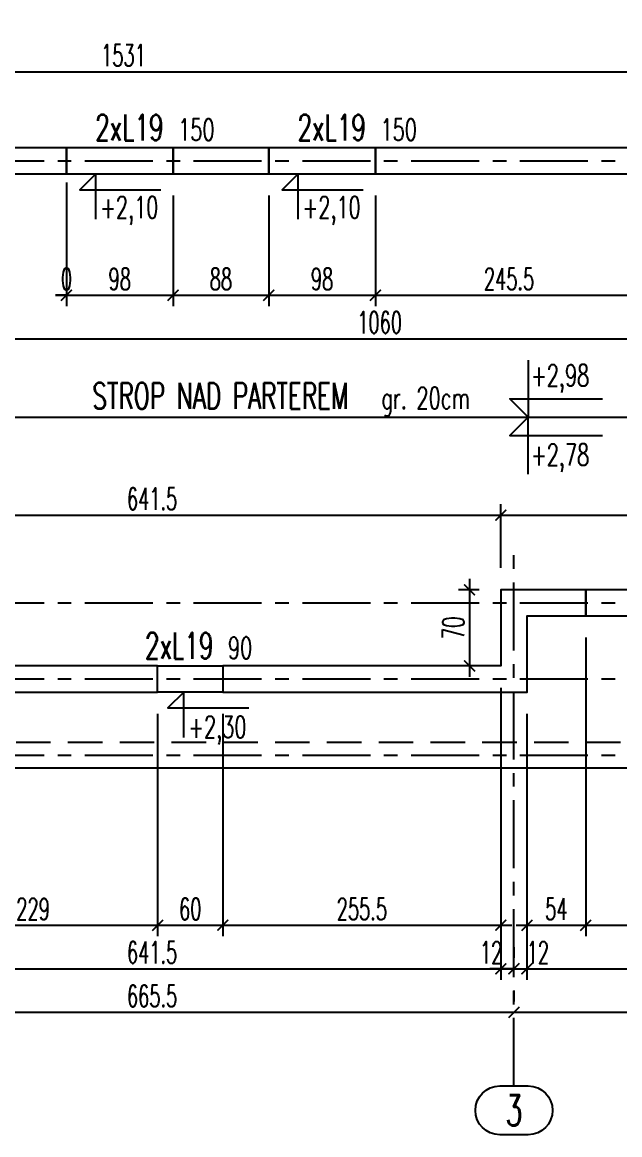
# Model space of a CAD drawing. Header units: millimetres. Extents: x -24587 to 37983, y -70862 to 338.
# Drawn here: x 26481 to 27030, y -56898 to -55876 of the extents above; entities that cross this region are included whole.
import ezdxf
from ezdxf.enums import TextEntityAlignment as Align

# ---------------------------------------------------------------- set-up
doc = ezdxf.new("R2010")
doc.units = ezdxf.units.MM
doc.header["$LTSCALE"] = 50
doc.linetypes.add('CENTER', pattern=[2, 1.25, -0.25, 0.25, -0.25])
doc.linetypes.add('DASHED2', pattern=[9.525, 6.35, -3.175])
doc.layers.get('Defpoints').update_dxf_attribs({"color": 251})
for name, color, linetype in [('K-NADPROŻA', 61, 'Continuous'), ('K-OSIE', 9, 'CENTER'), ('K-POMOCNICZE', 9, 'DASHED2'), ('K-SCIANY', 2, 'Continuous'), ('K-STROPY', 161, 'Continuous'), ('K-TEXT 2.4mm', 71, 'Continuous'), ('K-TEXT 2.8mm', 101, 'Continuous'), ('K-TEXT 2mm', 254, 'Continuous'), ('K-WYMIARY', 1, 'Continuous')]:
    doc.layers.add(name, color=color, linetype=linetype)
doc.styles.add('text 2.4mm', font='romans.shx', dxfattribs={"width": 0.65})
doc.styles.add('text 2.8mm', font='romans.shx', dxfattribs={"width": 0.65})
doc.styles.add('text 2mm', font='romans.shx', dxfattribs={"width": 0.65})
doc.styles.add('WYM1', font='romanszb.shx', dxfattribs={"width": 0.6})
doc.dimstyles.new('CM100', dxfattribs={"dimscale": 5, "dimtxt": 2, "dimasz": 1, "dimexe": 1, "dimexo": 2, "dimgap": 0.5, "dimtad": 1, "dimrnd": 0.5, "dimdsep": 46, "dimtxsty": 'WYM1', "dimblk": 'OBLIQUE', "dimcen": 0, "dimdle": 1, "dimclrd": 253, "dimclre": 251, "dimclrt": 30, "dimadec": 0, "dimazin": 0, "dimtfac": 1, "dimtix": 1, "dimtmove": 0, "dimatfit": 0, "dimfxl": 1, "dimtfillclr": 256, "dimtolj": 1, "dimarcsym": 0})

# ---------------------------------------------------------------- blocks, each defined once
blk = doc.blocks.new('A$C5f19c05e')
for points in [[(-358, -400), (2628.1, -400)], [(1136.5, -1249.9), (1136.5, -753.6)], [(-358, -806), (2628.1, -806)], [(-358, -876), (2628.1, -876)], [(-358, -946), (2628.1, -946)]]:
    blk.add_lwpolyline(points)
at = {"layer": 'K-TEXT 2.4mm'}
blk.add_lwpolyline([(1123.4, -1294.7, -1), (1123.4, -1249.9), (1149.6, -1249.9, -1), (1149.6, -1294.7)], format="xyb", close=True, dxfattribs=at)
at = {"layer": 'K-TEXT 2.8mm', "style": 'text 2.8mm', "width": 0.65}
blk.add_text('3', height=28, dxfattribs=at).set_placement((1136.5, -1272.3), align=Align.MIDDLE_CENTER)
blk = doc.blocks.new('_ArchTick')
at = {"color": 0, "linetype": 'ByBlock', "const_width": 0.15}
blk.add_lwpolyline([(-0.5, -0.5), (0.5, 0.5)], dxfattribs=at)
blk = doc.blocks.new('*D455')
at = {"layer": 'Defpoints', "color": 0, "transparency": 16777216}
for p in [(26267.6, -56785.7), (26933.1, -56785.7), (26933.1, -56785.7)]:
    blk.add_point(p, dxfattribs=at)
at = {"layer": 'K-WYMIARY', "color": 251, "lineweight": -2, "transparency": 16777216}
for p, q in [((26267.6, -56765.7), (26267.6, -56775.7)), ((26933.1, -56765.7), (26933.1, -56775.7))]:
    blk.add_line(p, q, dxfattribs=at)
at = {"layer": 'K-WYMIARY', "color": 253, "lineweight": -2, "transparency": 16777216}
blk.add_line((26257.6, -56785.7), (26943.1, -56785.7), dxfattribs=at)
at = {"layer": 'K-WYMIARY', "color": 253, "lineweight": -2, "transparency": 16777216, "xscale": 10, "yscale": 10, "zscale": 10, "rotation": 180}
blk.add_blockref('_ArchTick', (26267.6, -56785.7), dxfattribs=at)
at = {"layer": 'K-WYMIARY', "color": 253, "lineweight": -2, "transparency": 16777216, "xscale": 10, "yscale": 10, "zscale": 10}
blk.add_blockref('_ArchTick', (26933.1, -56785.7), dxfattribs=at)
at = {"layer": 'K-WYMIARY', "color": 30, "transparency": 16777216, "insert": (26600.4, -56770.7), "char_height": 20, "attachment_point": 5, "style": 'WYM1'}
blk.add_mtext('\\A1;665.5', dxfattribs=at)
blk = doc.blocks.new('*D456')
at = {"layer": 'Defpoints', "color": 0, "transparency": 16777216}
for p in [(26933.1, -56785.7), (27351.6, -56785.7), (27351.6, -56785.7)]:
    blk.add_point(p, dxfattribs=at)
at = {"layer": 'K-WYMIARY', "color": 251, "lineweight": -2, "transparency": 16777216}
for p, q in [((26933.1, -56765.7), (26933.1, -56775.7)), ((27351.6, -56765.7), (27351.6, -56775.7))]:
    blk.add_line(p, q, dxfattribs=at)
at = {"layer": 'K-WYMIARY', "color": 253, "lineweight": -2, "transparency": 16777216}
blk.add_line((26923.1, -56785.7), (27361.6, -56785.7), dxfattribs=at)
at = {"layer": 'K-WYMIARY', "color": 253, "lineweight": -2, "transparency": 16777216, "xscale": 10, "yscale": 10, "zscale": 10, "rotation": 180}
blk.add_blockref('_ArchTick', (26933.1, -56785.7), dxfattribs=at)
at = {"layer": 'K-WYMIARY', "color": 253, "lineweight": -2, "transparency": 16777216, "xscale": 10, "yscale": 10, "zscale": 10}
blk.add_blockref('_ArchTick', (27351.6, -56785.7), dxfattribs=at)
at = {"layer": 'K-WYMIARY', "color": 30, "transparency": 16777216, "insert": (27142.4, -56770.7), "char_height": 20, "attachment_point": 5, "style": 'WYM1'}
blk.add_mtext('\\A1;418.5', dxfattribs=at)
blk = doc.blocks.new('*D460')
at = {"layer": 'Defpoints', "color": 0, "transparency": 16777216}
for p in [(26279.6, -56467.5), (26921.1, -56467.5), (26921.1, -56745.7)]:
    blk.add_point(p, dxfattribs=at)
at = {"layer": 'K-WYMIARY', "color": 251, "lineweight": -2, "transparency": 16777216}
for p, q in [((26279.6, -56487.5), (26279.6, -56755.7)), ((26921.1, -56487.5), (26921.1, -56755.7))]:
    blk.add_line(p, q, dxfattribs=at)
at = {"layer": 'K-WYMIARY', "color": 253, "lineweight": -2, "transparency": 16777216}
blk.add_line((26269.6, -56745.7), (26931.1, -56745.7), dxfattribs=at)
at = {"layer": 'K-WYMIARY', "color": 253, "lineweight": -2, "transparency": 16777216, "xscale": 10, "yscale": 10, "zscale": 10, "rotation": 180}
blk.add_blockref('_ArchTick', (26279.6, -56745.7), dxfattribs=at)
at = {"layer": 'K-WYMIARY', "color": 253, "lineweight": -2, "transparency": 16777216, "xscale": 10, "yscale": 10, "zscale": 10}
blk.add_blockref('_ArchTick', (26921.1, -56745.7), dxfattribs=at)
at = {"layer": 'K-WYMIARY', "color": 30, "transparency": 16777216, "insert": (26600.4, -56730.7), "char_height": 20, "attachment_point": 5, "style": 'WYM1'}
blk.add_mtext('\\A1;641.5', dxfattribs=at)
blk = doc.blocks.new('*D461')
at = {"layer": 'Defpoints', "color": 0, "transparency": 16777216}
for p in [(26921.1, -56467.5), (26933.1, -56745.7), (26933.1, -56745.7)]:
    blk.add_point(p, dxfattribs=at)
at = {"layer": 'K-WYMIARY', "color": 251, "lineweight": -2, "transparency": 16777216}
for p, q in [((26921.1, -56487.5), (26921.1, -56755.7)), ((26933.1, -56725.7), (26933.1, -56735.7))]:
    blk.add_line(p, q, dxfattribs=at)
at = {"layer": 'K-WYMIARY', "color": 253, "lineweight": -2, "transparency": 16777216}
for p, q in [((26921.1, -56745.7), (26911.1, -56745.7)), ((26921.1, -56745.7), (26933.1, -56745.7)), ((26933.1, -56745.7), (26943.1, -56745.7))]:
    blk.add_line(p, q, dxfattribs=at)
at = {"layer": 'K-WYMIARY', "color": 253, "lineweight": -2, "transparency": 16777216, "xscale": 10, "yscale": 10, "zscale": 10}
blk.add_blockref('_ArchTick', (26921.1, -56745.7), dxfattribs=at)
at = {"layer": 'K-WYMIARY', "color": 253, "lineweight": -2, "transparency": 16777216, "xscale": 10, "yscale": 10, "zscale": 10, "rotation": 180}
blk.add_blockref('_ArchTick', (26933.1, -56745.7), dxfattribs=at)
at = {"layer": 'K-WYMIARY', "color": 30, "transparency": 16777216, "insert": (26912.1, -56730.7), "char_height": 20, "attachment_point": 5, "style": 'WYM1'}
blk.add_mtext('\\A1;12', dxfattribs=at)
blk = doc.blocks.new('*D462')
at = {"layer": 'Defpoints', "color": 0, "transparency": 16777216}
for p in [(26945.1, -56491.5), (26933.1, -56745.7), (26945.1, -56745.7)]:
    blk.add_point(p, dxfattribs=at)
at = {"layer": 'K-WYMIARY', "color": 251, "lineweight": -2, "transparency": 16777216}
for p, q in [((26945.1, -56511.5), (26945.1, -56755.7)), ((26933.1, -56725.7), (26933.1, -56735.7))]:
    blk.add_line(p, q, dxfattribs=at)
at = {"layer": 'K-WYMIARY', "color": 253, "lineweight": -2, "transparency": 16777216}
for p, q in [((26933.1, -56745.7), (26923.1, -56745.7)), ((26933.1, -56745.7), (26945.1, -56745.7)), ((26945.1, -56745.7), (26955.1, -56745.7))]:
    blk.add_line(p, q, dxfattribs=at)
at = {"layer": 'K-WYMIARY', "color": 253, "lineweight": -2, "transparency": 16777216, "xscale": 10, "yscale": 10, "zscale": 10}
blk.add_blockref('_ArchTick', (26933.1, -56745.7), dxfattribs=at)
at = {"layer": 'K-WYMIARY', "color": 253, "lineweight": -2, "transparency": 16777216, "xscale": 10, "yscale": 10, "zscale": 10, "rotation": 180}
blk.add_blockref('_ArchTick', (26945.1, -56745.7), dxfattribs=at)
at = {"layer": 'K-WYMIARY', "color": 30, "transparency": 16777216, "insert": (26955.1, -56730.7), "char_height": 20, "attachment_point": 5, "style": 'WYM1'}
blk.add_mtext('\\A1;12', dxfattribs=at)
blk = doc.blocks.new('*D463')
at = {"layer": 'Defpoints', "color": 0, "transparency": 16777216}
for p in [(26945.1, -56491.5), (27339.6, -56561.5), (27339.6, -56745.7)]:
    blk.add_point(p, dxfattribs=at)
at = {"layer": 'K-WYMIARY', "color": 251, "lineweight": -2, "transparency": 16777216}
for p, q in [((26945.1, -56511.5), (26945.1, -56755.7)), ((27339.6, -56581.5), (27339.6, -56755.7))]:
    blk.add_line(p, q, dxfattribs=at)
at = {"layer": 'K-WYMIARY', "color": 253, "lineweight": -2, "transparency": 16777216}
blk.add_line((26935.1, -56745.7), (27349.6, -56745.7), dxfattribs=at)
at = {"layer": 'K-WYMIARY', "color": 253, "lineweight": -2, "transparency": 16777216, "xscale": 10, "yscale": 10, "zscale": 10, "rotation": 180}
blk.add_blockref('_ArchTick', (26945.1, -56745.7), dxfattribs=at)
at = {"layer": 'K-WYMIARY', "color": 253, "lineweight": -2, "transparency": 16777216, "xscale": 10, "yscale": 10, "zscale": 10}
blk.add_blockref('_ArchTick', (27339.6, -56745.7), dxfattribs=at)
at = {"layer": 'K-WYMIARY', "color": 30, "transparency": 16777216, "insert": (27142.4, -56730.7), "char_height": 20, "attachment_point": 5, "style": 'WYM1'}
blk.add_mtext('\\A1;394.5', dxfattribs=at)
blk = doc.blocks.new('*D498')
at = {"layer": 'Defpoints', "color": 0, "transparency": 16777216}
for p in [(26376.6, -56491.5), (26605.5, -56491.5), (26605.5, -56705.7)]:
    blk.add_point(p, dxfattribs=at)
at = {"layer": 'K-WYMIARY', "color": 251, "lineweight": -2, "transparency": 16777216}
for p, q in [((26376.6, -56511.5), (26376.6, -56715.7)), ((26605.5, -56511.5), (26605.5, -56715.7))]:
    blk.add_line(p, q, dxfattribs=at)
at = {"layer": 'K-WYMIARY', "color": 253, "lineweight": -2, "transparency": 16777216}
blk.add_line((26366.6, -56705.7), (26615.5, -56705.7), dxfattribs=at)
at = {"layer": 'K-WYMIARY', "color": 253, "lineweight": -2, "transparency": 16777216, "xscale": 10, "yscale": 10, "zscale": 10, "rotation": 180}
blk.add_blockref('_ArchTick', (26376.6, -56705.7), dxfattribs=at)
at = {"layer": 'K-WYMIARY', "color": 253, "lineweight": -2, "transparency": 16777216, "xscale": 10, "yscale": 10, "zscale": 10}
blk.add_blockref('_ArchTick', (26605.5, -56705.7), dxfattribs=at)
at = {"layer": 'K-WYMIARY', "color": 30, "transparency": 16777216, "insert": (26491, -56690.7), "char_height": 20, "attachment_point": 5, "style": 'WYM1'}
blk.add_mtext('\\A1;229', dxfattribs=at)
blk = doc.blocks.new('*D485')
at = {"layer": 'Defpoints', "color": 0, "transparency": 16777216}
for p in [(26605.5, -56491.5), (26665.5, -56491.5), (26665.5, -56705.7)]:
    blk.add_point(p, dxfattribs=at)
at = {"layer": 'K-WYMIARY', "color": 251, "lineweight": -2, "transparency": 16777216}
for p, q in [((26605.5, -56511.5), (26605.5, -56715.7)), ((26665.5, -56511.5), (26665.5, -56715.7))]:
    blk.add_line(p, q, dxfattribs=at)
at = {"layer": 'K-WYMIARY', "color": 253, "lineweight": -2, "transparency": 16777216}
blk.add_line((26595.5, -56705.7), (26675.5, -56705.7), dxfattribs=at)
at = {"layer": 'K-WYMIARY', "color": 253, "lineweight": -2, "transparency": 16777216, "xscale": 10, "yscale": 10, "zscale": 10, "rotation": 180}
blk.add_blockref('_ArchTick', (26605.5, -56705.7), dxfattribs=at)
at = {"layer": 'K-WYMIARY', "color": 253, "lineweight": -2, "transparency": 16777216, "xscale": 10, "yscale": 10, "zscale": 10}
blk.add_blockref('_ArchTick', (26665.5, -56705.7), dxfattribs=at)
at = {"layer": 'K-WYMIARY', "color": 30, "transparency": 16777216, "insert": (26635.5, -56690.7), "char_height": 20, "attachment_point": 5, "style": 'WYM1'}
blk.add_mtext('\\A1;60', dxfattribs=at)
blk = doc.blocks.new('*D486')
at = {"layer": 'Defpoints', "color": 0, "transparency": 16777216}
for p in [(26921.1, -56467.5), (26665.5, -56491.5), (26921.1, -56705.7)]:
    blk.add_point(p, dxfattribs=at)
at = {"layer": 'K-WYMIARY', "color": 251, "lineweight": -2, "transparency": 16777216}
for p, q in [((26921.1, -56487.5), (26921.1, -56715.7)), ((26665.5, -56511.5), (26665.5, -56715.7))]:
    blk.add_line(p, q, dxfattribs=at)
at = {"layer": 'K-WYMIARY', "color": 253, "lineweight": -2, "transparency": 16777216}
blk.add_line((26655.5, -56705.7), (26931.1, -56705.7), dxfattribs=at)
at = {"layer": 'K-WYMIARY', "color": 253, "lineweight": -2, "transparency": 16777216, "xscale": 10, "yscale": 10, "zscale": 10, "rotation": 180}
blk.add_blockref('_ArchTick', (26665.5, -56705.7), dxfattribs=at)
at = {"layer": 'K-WYMIARY', "color": 253, "lineweight": -2, "transparency": 16777216, "xscale": 10, "yscale": 10, "zscale": 10}
blk.add_blockref('_ArchTick', (26921.1, -56705.7), dxfattribs=at)
at = {"layer": 'K-WYMIARY', "color": 30, "transparency": 16777216, "insert": (26793.3, -56690.7), "char_height": 20, "attachment_point": 5, "style": 'WYM1'}
blk.add_mtext('\\A1;255.5', dxfattribs=at)
blk = doc.blocks.new('*D487')
at = {"layer": 'Defpoints', "color": 0, "transparency": 16777216}
for p in [(26999.1, -56421.5), (26945.1, -56491.5), (26999.1, -56705.7)]:
    blk.add_point(p, dxfattribs=at)
at = {"layer": 'K-WYMIARY', "color": 251, "lineweight": -2, "transparency": 16777216}
for p, q in [((26999.1, -56441.5), (26999.1, -56715.7)), ((26945.1, -56511.5), (26945.1, -56715.7))]:
    blk.add_line(p, q, dxfattribs=at)
at = {"layer": 'K-WYMIARY', "color": 253, "lineweight": -2, "transparency": 16777216}
blk.add_line((26935.1, -56705.7), (27009.1, -56705.7), dxfattribs=at)
at = {"layer": 'K-WYMIARY', "color": 253, "lineweight": -2, "transparency": 16777216, "xscale": 10, "yscale": 10, "zscale": 10, "rotation": 180}
blk.add_blockref('_ArchTick', (26945.1, -56705.7), dxfattribs=at)
at = {"layer": 'K-WYMIARY', "color": 253, "lineweight": -2, "transparency": 16777216, "xscale": 10, "yscale": 10, "zscale": 10}
blk.add_blockref('_ArchTick', (26999.1, -56705.7), dxfattribs=at)
at = {"layer": 'K-WYMIARY', "color": 30, "transparency": 16777216, "insert": (26972.1, -56690.7), "char_height": 20, "attachment_point": 5, "style": 'WYM1'}
blk.add_mtext('\\A1;54', dxfattribs=at)
blk = doc.blocks.new('*D488')
at = {"layer": 'Defpoints', "color": 0, "transparency": 16777216}
for p in [(26999.1, -56421.5), (27159.1, -56421.5), (27159.1, -56705.7)]:
    blk.add_point(p, dxfattribs=at)
at = {"layer": 'K-WYMIARY', "color": 251, "lineweight": -2, "transparency": 16777216}
for p, q in [((26999.1, -56441.5), (26999.1, -56715.7)), ((27159.1, -56441.5), (27159.1, -56715.7))]:
    blk.add_line(p, q, dxfattribs=at)
at = {"layer": 'K-WYMIARY', "color": 253, "lineweight": -2, "transparency": 16777216}
blk.add_line((26989.1, -56705.7), (27169.1, -56705.7), dxfattribs=at)
at = {"layer": 'K-WYMIARY', "color": 253, "lineweight": -2, "transparency": 16777216, "xscale": 10, "yscale": 10, "zscale": 10, "rotation": 180}
blk.add_blockref('_ArchTick', (26999.1, -56705.7), dxfattribs=at)
at = {"layer": 'K-WYMIARY', "color": 253, "lineweight": -2, "transparency": 16777216, "xscale": 10, "yscale": 10, "zscale": 10}
blk.add_blockref('_ArchTick', (27159.1, -56705.7), dxfattribs=at)
at = {"layer": 'K-WYMIARY', "color": 30, "transparency": 16777216, "insert": (27079.1, -56690.7), "char_height": 20, "attachment_point": 5, "style": 'WYM1'}
blk.add_mtext('\\A1;160', dxfattribs=at)
blk = doc.blocks.new('*D443')
at = {"layer": 'Defpoints', "color": 0, "transparency": 16777216}
for p in [(27339.6, -55921.6), (25808.6, -55991.5), (27339.6, -55991.5)]:
    blk.add_point(p, dxfattribs=at)
at = {"layer": 'K-WYMIARY', "color": 251, "lineweight": -2, "transparency": 16777216}
for p, q in [((25808.6, -55971.5), (25808.6, -55911.6)), ((27339.6, -55971.5), (27339.6, -55911.6))]:
    blk.add_line(p, q, dxfattribs=at)
at = {"layer": 'K-WYMIARY', "color": 253, "lineweight": -2, "transparency": 16777216}
blk.add_line((25798.6, -55921.6), (27349.6, -55921.6), dxfattribs=at)
at = {"layer": 'K-WYMIARY', "color": 253, "lineweight": -2, "transparency": 16777216, "xscale": 10, "yscale": 10, "zscale": 10, "rotation": 180}
blk.add_blockref('_ArchTick', (25808.6, -55921.6), dxfattribs=at)
at = {"layer": 'K-WYMIARY', "color": 253, "lineweight": -2, "transparency": 16777216, "xscale": 10, "yscale": 10, "zscale": 10}
blk.add_blockref('_ArchTick', (27339.6, -55921.6), dxfattribs=at)
at = {"layer": 'K-WYMIARY', "color": 30, "transparency": 16777216, "insert": (26574.1, -55906.6), "char_height": 20, "attachment_point": 5, "style": 'WYM1'}
blk.add_mtext('\\A1;1531', dxfattribs=at)
blk = doc.blocks.new('*D433')
at = {"layer": 'Defpoints', "color": 0, "transparency": 16777216}
for p in [(26921.1, -56329), (26921.1, -56397.5), (26279.6, -56434)]:
    blk.add_point(p, dxfattribs=at)
at = {"layer": 'K-WYMIARY', "color": 251, "lineweight": -2, "transparency": 16777216}
for p, q in [((26279.6, -56414), (26279.6, -56319)), ((26921.1, -56377.5), (26921.1, -56319))]:
    blk.add_line(p, q, dxfattribs=at)
at = {"layer": 'K-WYMIARY', "color": 253, "lineweight": -2, "transparency": 16777216}
blk.add_line((26269.6, -56329), (26931.1, -56329), dxfattribs=at)
at = {"layer": 'K-WYMIARY', "color": 253, "lineweight": -2, "transparency": 16777216, "xscale": 10, "yscale": 10, "zscale": 10, "rotation": 180}
blk.add_blockref('_ArchTick', (26279.6, -56329), dxfattribs=at)
at = {"layer": 'K-WYMIARY', "color": 253, "lineweight": -2, "transparency": 16777216, "xscale": 10, "yscale": 10, "zscale": 10}
blk.add_blockref('_ArchTick', (26921.1, -56329), dxfattribs=at)
at = {"layer": 'K-WYMIARY', "color": 30, "transparency": 16777216, "insert": (26600.4, -56314), "char_height": 20, "attachment_point": 5, "style": 'WYM1'}
blk.add_mtext('\\A1;641.5', dxfattribs=at)
blk = doc.blocks.new('*D471')
at = {"layer": 'Defpoints', "color": 0, "transparency": 16777216}
for p in [(26921.1, -56397.5), (26892.3, -56467.5), (26921.1, -56467.5)]:
    blk.add_point(p, dxfattribs=at)
at = {"layer": 'K-WYMIARY', "color": 253, "lineweight": -2, "transparency": 16777216}
blk.add_line((26892.3, -56387.5), (26892.3, -56477.5), dxfattribs=at)
at = {"layer": 'K-WYMIARY', "color": 251, "lineweight": -2, "transparency": 16777216}
for p, q in [((26901.1, -56397.5), (26882.3, -56397.5)), ((26901.1, -56467.5), (26882.3, -56467.5))]:
    blk.add_line(p, q, dxfattribs=at)
at = {"layer": 'K-WYMIARY', "color": 253, "lineweight": -2, "transparency": 16777216, "xscale": 10, "yscale": 10, "zscale": 10}
for p, rotation in [((26892.3, -56397.5), 90), ((26892.3, -56467.5), 270)]:
    blk.add_blockref('_ArchTick', p, dxfattribs=dict(at, rotation=rotation))
at = {"layer": 'K-WYMIARY', "color": 30, "transparency": 16777216, "insert": (26877.3, -56432.5), "char_height": 20, "attachment_point": 5, "rotation": 90, "style": 'WYM1'}
blk.add_mtext('\\A1;70', dxfattribs=at)
blk = doc.blocks.new('*D434')
at = {"layer": 'Defpoints', "color": 0, "transparency": 16777216}
for p in [(27339.6, -56329), (27339.6, -56329), (26921.1, -56397.5)]:
    blk.add_point(p, dxfattribs=at)
at = {"layer": 'K-WYMIARY', "color": 251, "lineweight": -2, "transparency": 16777216}
for p, q in [((27339.6, -56309), (27339.6, -56319)), ((26921.1, -56377.5), (26921.1, -56319))]:
    blk.add_line(p, q, dxfattribs=at)
at = {"layer": 'K-WYMIARY', "color": 253, "lineweight": -2, "transparency": 16777216}
blk.add_line((26911.1, -56329), (27349.6, -56329), dxfattribs=at)
at = {"layer": 'K-WYMIARY', "color": 253, "lineweight": -2, "transparency": 16777216, "xscale": 10, "yscale": 10, "zscale": 10, "rotation": 180}
blk.add_blockref('_ArchTick', (26921.1, -56329), dxfattribs=at)
at = {"layer": 'K-WYMIARY', "color": 253, "lineweight": -2, "transparency": 16777216, "xscale": 10, "yscale": 10, "zscale": 10}
blk.add_blockref('_ArchTick', (27339.6, -56329), dxfattribs=at)
at = {"layer": 'K-WYMIARY', "color": 30, "transparency": 16777216, "insert": (27130.4, -56314), "char_height": 20, "attachment_point": 5, "style": 'WYM1'}
blk.add_mtext('\\A1;418.5', dxfattribs=at)
blk = doc.blocks.new('*D469')
at = {"layer": 'Defpoints', "color": 0, "transparency": 16777216}
for p in [(26521.7, -56003.5), (26521.7, -56015.5), (26521.7, -56127)]:
    blk.add_point(p, dxfattribs=at)
at = {"layer": 'K-WYMIARY', "color": 251, "lineweight": -2, "transparency": 16777216}
for p in [(26521.7, -56023.5), (26521.7, -56035.5)]:
    blk.add_line(p, (26521.7, -56137), dxfattribs=at)
at = {"layer": 'K-WYMIARY', "color": 253, "lineweight": -2, "transparency": 16777216}
for q in [(26511.7, -56127), (26531.7, -56127)]:
    blk.add_line((26521.7, -56127), q, dxfattribs=at)
at = {"layer": 'K-WYMIARY', "color": 253, "lineweight": -2, "transparency": 16777216, "xscale": 10, "yscale": 10, "zscale": 10}
blk.add_blockref('_ArchTick', (26521.7, -56127), dxfattribs=at)
at = {"layer": 'K-WYMIARY', "color": 253, "lineweight": -2, "transparency": 16777216, "xscale": 10, "yscale": 10, "zscale": 10, "rotation": 180}
blk.add_blockref('_ArchTick', (26521.7, -56127), dxfattribs=at)
at = {"layer": 'K-WYMIARY', "color": 30, "transparency": 16777216, "insert": (26521.7, -56112), "char_height": 20, "attachment_point": 5, "style": 'WYM1'}
blk.add_mtext('\\A1;0', dxfattribs=at)
blk = doc.blocks.new('*D470')
at = {"layer": 'Defpoints', "color": 0, "transparency": 16777216}
for p in [(26521.7, -56015.5), (26619.7, -56015.5), (26619.7, -56127)]:
    blk.add_point(p, dxfattribs=at)
at = {"layer": 'K-WYMIARY', "color": 251, "lineweight": -2, "transparency": 16777216}
for p, q in [((26521.7, -56035.5), (26521.7, -56137)), ((26619.7, -56035.5), (26619.7, -56137))]:
    blk.add_line(p, q, dxfattribs=at)
at = {"layer": 'K-WYMIARY', "color": 253, "lineweight": -2, "transparency": 16777216}
blk.add_line((26511.7, -56127), (26629.7, -56127), dxfattribs=at)
at = {"layer": 'K-WYMIARY', "color": 253, "lineweight": -2, "transparency": 16777216, "xscale": 10, "yscale": 10, "zscale": 10, "rotation": 180}
blk.add_blockref('_ArchTick', (26521.7, -56127), dxfattribs=at)
at = {"layer": 'K-WYMIARY', "color": 253, "lineweight": -2, "transparency": 16777216, "xscale": 10, "yscale": 10, "zscale": 10}
blk.add_blockref('_ArchTick', (26619.7, -56127), dxfattribs=at)
at = {"layer": 'K-WYMIARY', "color": 30, "transparency": 16777216, "insert": (26570.7, -56112), "char_height": 20, "attachment_point": 5, "style": 'WYM1'}
blk.add_mtext('\\A1;98', dxfattribs=at)
blk = doc.blocks.new('*D477')
at = {"layer": 'Defpoints', "color": 0, "transparency": 16777216}
for p in [(26619.7, -56015.5), (26707.7, -56015.5), (26707.7, -56127)]:
    blk.add_point(p, dxfattribs=at)
at = {"layer": 'K-WYMIARY', "color": 251, "lineweight": -2, "transparency": 16777216}
for p, q in [((26619.7, -56035.5), (26619.7, -56137)), ((26707.7, -56035.5), (26707.7, -56137))]:
    blk.add_line(p, q, dxfattribs=at)
at = {"layer": 'K-WYMIARY', "color": 253, "lineweight": -2, "transparency": 16777216}
blk.add_line((26609.7, -56127), (26717.7, -56127), dxfattribs=at)
at = {"layer": 'K-WYMIARY', "color": 253, "lineweight": -2, "transparency": 16777216, "xscale": 10, "yscale": 10, "zscale": 10, "rotation": 180}
blk.add_blockref('_ArchTick', (26619.7, -56127), dxfattribs=at)
at = {"layer": 'K-WYMIARY', "color": 253, "lineweight": -2, "transparency": 16777216, "xscale": 10, "yscale": 10, "zscale": 10}
blk.add_blockref('_ArchTick', (26707.7, -56127), dxfattribs=at)
at = {"layer": 'K-WYMIARY', "color": 30, "transparency": 16777216, "insert": (26663.7, -56112), "char_height": 20, "attachment_point": 5, "style": 'WYM1'}
blk.add_mtext('\\A1;88', dxfattribs=at)
blk = doc.blocks.new('*D478')
at = {"layer": 'Defpoints', "color": 0, "transparency": 16777216}
for p in [(26707.7, -56015.5), (26805.8, -56015.5), (26805.8, -56127)]:
    blk.add_point(p, dxfattribs=at)
at = {"layer": 'K-WYMIARY', "color": 251, "lineweight": -2, "transparency": 16777216}
for p, q in [((26707.7, -56035.5), (26707.7, -56137)), ((26805.8, -56035.5), (26805.8, -56137))]:
    blk.add_line(p, q, dxfattribs=at)
at = {"layer": 'K-WYMIARY', "color": 253, "lineweight": -2, "transparency": 16777216}
blk.add_line((26697.7, -56127), (26815.8, -56127), dxfattribs=at)
at = {"layer": 'K-WYMIARY', "color": 253, "lineweight": -2, "transparency": 16777216, "xscale": 10, "yscale": 10, "zscale": 10, "rotation": 180}
blk.add_blockref('_ArchTick', (26707.7, -56127), dxfattribs=at)
at = {"layer": 'K-WYMIARY', "color": 253, "lineweight": -2, "transparency": 16777216, "xscale": 10, "yscale": 10, "zscale": 10}
blk.add_blockref('_ArchTick', (26805.8, -56127), dxfattribs=at)
at = {"layer": 'K-WYMIARY', "color": 30, "transparency": 16777216, "insert": (26756.7, -56112), "char_height": 20, "attachment_point": 5, "style": 'WYM1'}
blk.add_mtext('\\A1;98', dxfattribs=at)
blk = doc.blocks.new('*D479')
at = {"layer": 'Defpoints', "color": 0, "transparency": 16777216}
for p in [(26805.8, -56015.5), (27051.5, -56015.5), (27051.5, -56127)]:
    blk.add_point(p, dxfattribs=at)
at = {"layer": 'K-WYMIARY', "color": 251, "lineweight": -2, "transparency": 16777216}
for p, q in [((26805.8, -56035.5), (26805.8, -56137)), ((27051.5, -56035.5), (27051.5, -56137))]:
    blk.add_line(p, q, dxfattribs=at)
at = {"layer": 'K-WYMIARY', "color": 253, "lineweight": -2, "transparency": 16777216}
blk.add_line((26795.8, -56127), (27061.5, -56127), dxfattribs=at)
at = {"layer": 'K-WYMIARY', "color": 253, "lineweight": -2, "transparency": 16777216, "xscale": 10, "yscale": 10, "zscale": 10, "rotation": 180}
blk.add_blockref('_ArchTick', (26805.8, -56127), dxfattribs=at)
at = {"layer": 'K-WYMIARY', "color": 253, "lineweight": -2, "transparency": 16777216, "xscale": 10, "yscale": 10, "zscale": 10}
blk.add_blockref('_ArchTick', (27051.5, -56127), dxfattribs=at)
at = {"layer": 'K-WYMIARY', "color": 30, "transparency": 16777216, "insert": (26928.6, -56112), "char_height": 20, "attachment_point": 5, "style": 'WYM1'}
blk.add_mtext('\\A1;245.5', dxfattribs=at)
blk = doc.blocks.new('*D436')
at = {"layer": 'Defpoints', "color": 0, "transparency": 16777216}
for p in [(26279.6, -56015.5), (27339.6, -56015.5), (27339.6, -56167)]:
    blk.add_point(p, dxfattribs=at)
at = {"layer": 'K-WYMIARY', "color": 251, "lineweight": -2, "transparency": 16777216}
for p, q in [((26279.6, -56035.5), (26279.6, -56177)), ((27339.6, -56035.5), (27339.6, -56177))]:
    blk.add_line(p, q, dxfattribs=at)
at = {"layer": 'K-WYMIARY', "color": 253, "lineweight": -2, "transparency": 16777216}
blk.add_line((26269.6, -56167), (27349.6, -56167), dxfattribs=at)
at = {"layer": 'K-WYMIARY', "color": 253, "lineweight": -2, "transparency": 16777216, "xscale": 10, "yscale": 10, "zscale": 10, "rotation": 180}
blk.add_blockref('_ArchTick', (26279.6, -56167), dxfattribs=at)
at = {"layer": 'K-WYMIARY', "color": 253, "lineweight": -2, "transparency": 16777216, "xscale": 10, "yscale": 10, "zscale": 10}
blk.add_blockref('_ArchTick', (27339.6, -56167), dxfattribs=at)
at = {"layer": 'K-WYMIARY', "color": 30, "transparency": 16777216, "insert": (26809.6, -56152), "char_height": 20, "attachment_point": 5, "style": 'WYM1'}
blk.add_mtext('\\A1;1060', dxfattribs=at)

msp = doc.modelspace()

# ---------------------------------------------------------------- linework, layer by layer
at = {"layer": 'K-NADPROŻA'}
for points in [[(26521.663, -56015.46), (26619.713, -56015.46), (26619.713, -55991.46), (26521.663, -55991.46)], [(26707.713, -56015.46), (26805.762, -56015.46), (26805.762, -55991.46), (26707.713, -55991.46)], [(27159.14, -56397.46), (26999.14, -56397.46), (26999.14, -56421.46), (27159.14, -56421.46)], [(26665.508, -56491.46), (26605.508, -56491.46), (26605.508, -56467.46), (26665.508, -56467.46)]]:
    msp.add_lwpolyline(points, close=True, dxfattribs=at)
at = {"layer": 'K-POMOCNICZE', "ltscale": 0.1}
msp.add_lwpolyline([(25808.64, -56491.46), (25808.64, -56537.46), (27339.64, -56537.46)], dxfattribs=at)
at = {"layer": 'K-SCIANY'}
for points in [[(26521.663, -55991.46), (26395.64, -55991.46), (26395.64, -56015.46), (26521.663, -56015.46)], [(26619.713, -56015.46), (26707.713, -56015.46), (26707.713, -55991.46), (26619.713, -55991.46)], [(26805.762, -56015.46), (27051.466, -56015.46), (27051.466, -55991.46), (26805.762, -55991.46)], [(26999.14, -56397.46), (26921.14, -56397.46), (26921.14, -56467.46), (26665.508, -56467.46), (26665.508, -56491.46), (26945.14, -56491.46), (26945.14, -56421.46), (26999.14, -56421.46)], [(26376.57, -56491.46), (26605.508, -56491.46), (26605.508, -56467.46), (26376.57, -56467.46)]]:
    msp.add_lwpolyline(points, close=True, dxfattribs=at)
at = {"layer": 'K-STROPY'}
msp.add_lwpolyline([(25784.64, -55591.46), (27994.64, -55591.46), (27994.64, -56561.46), (25784.64, -56561.46)], close=True, dxfattribs=at)
at = {"layer": 'K-STROPY', "lineweight": -2}
msp.add_lwpolyline([(25966.872, -56210.224), (25914.367, -56238.952), (27912.333, -56238.952), (27859.828, -56267.679)], dxfattribs=at)
at = {"layer": 'K-TEXT 2mm', "lineweight": -2}
for points in [[(26548.554, -56057.112), (26548.554, -56015.46), (26533.879, -56030.136), (26608.585, -56030.136)], [(26734.604, -56057.112), (26734.604, -56015.46), (26719.929, -56030.136), (26794.634, -56030.136)], [(26946.058, -56186.614), (26946.058, -56238.952), (26929.286, -56222.18), (27014.664, -56222.18)], [(26946.058, -56291.289), (26946.058, -56238.952), (26929.286, -56255.724), (27014.664, -56255.724)], [(26629.484, -56533.112), (26629.484, -56491.46), (26614.808, -56506.136), (26689.514, -56506.136)]]:
    msp.add_lwpolyline(points, dxfattribs=at)

# ---------------------------------------------------------------- block references
at = {"layer": 'K-OSIE'}
msp.add_blockref('A$C5f19c05e', (25796.64, -55603.46), dxfattribs=at)

# ---------------------------------------------------------------- texts
at = {"layer": 'K-TEXT 2.4mm', "style": 'text 2.4mm', "width": 0.65}
for s, p in [('2xL19', (26579.591, -55972.899)), ('2xL19', (26765.641, -55972.899)), ('STROP NAD PARTEREM', (26663.176, -56219.46)), ('2xL19', (26625.386, -56448.899))]:
    msp.add_text(s, height=24, rotation=360, dxfattribs=at).set_placement(p, align=Align.MIDDLE_CENTER)
at = {"layer": 'K-TEXT 2mm', "lineweight": -2, "style": 'text 2mm', "width": 0.65}
for s, p in [('150', (26624.393, -55984.899)), ('150', (26810.443, -55984.899)), ('+2,10', (26552.665, -56056.15)), ('+2,10', (26738.714, -56056.15)), ('+2,98', (26948.861, -56210.635)), ('gr. 20cm', (26811.195, -56231.46)), ('+2,78', (26948.861, -56283.459)), ('90', (26670.188, -56460.899)), ('+2,30', (26633.686, -56533.55))]:
    msp.add_text(s, height=20, dxfattribs=at).set_placement(p)

# ---------------------------------------------------------------- dimensions: what is measured, and where the dimension line sits
at = {"layer": 'K-WYMIARY'}
for base, p1, p2, override, picture, middle in [((27339.64, -55921.633), (25808.64, -55991.46), (27339.64, -55991.46), {"dimscale": 10, "dimblk": 'ArchTick'}, '*D443', (26574.14, -55906.633)), ((26521.662779126, -56127.017682149), (26521.662779126, -56003.460283223), (26521.662779126, -56015.460283223), {"dimscale": 10, "dimblk": 'ArchTick', "dimtmove": 1}, '*D469', (26521.662779126, -56112.017682149)), ((27339.64, -56167.018), (26279.64, -56015.46), (27339.64, -56015.46), {"dimscale": 10, "dimblk": 'ArchTick'}, '*D436', (26809.64, -56152.018)), ((26619.713, -56127.018), (26521.663, -56015.46), (26619.713, -56015.46), {"dimscale": 10, "dimblk": 'ArchTick', "dimtmove": 1}, '*D470', (26570.688, -56112.018)), ((26707.713, -56127.018), (26619.713, -56015.46), (26707.713, -56015.46), {"dimscale": 10, "dimblk": 'ArchTick', "dimtmove": 1}, '*D477', (26663.713, -56112.018)), ((26805.762, -56127.018), (26707.713, -56015.46), (26805.762, -56015.46), {"dimscale": 10, "dimblk": 'ArchTick', "dimtmove": 1}, '*D478', (26756.737, -56112.018)), ((27051.466, -56127.018), (26805.762, -56015.46), (27051.466, -56015.46), {"dimscale": 10, "dimblk": 'ArchTick', "dimtmove": 1}, '*D479', (26928.614, -56112.018)), ((26921.14, -56328.988), (26279.64, -56433.988), (26921.14, -56397.46), {"dimscale": 10, "dimblk": 'ArchTick'}, '*D433', (26600.39, -56313.988)), ((27339.64, -56328.988), (26921.14, -56397.46), (27339.64, -56328.988), {"dimscale": 10, "dimblk": 'ArchTick'}, '*D434', (27130.39, -56313.988)), ((26999.14, -56705.726), (26945.14, -56491.46), (26999.14, -56421.46), {"dimscale": 10, "dimblk": 'ArchTick', "dimtmove": 1}, '*D487', (26972.14, -56690.726)), ((27159.14, -56705.726), (26999.14, -56421.46), (27159.14, -56421.46), {"dimscale": 10, "dimblk": 'ArchTick', "dimtmove": 1}, '*D488', (27079.14, -56690.726)), ((26921.14, -56745.726), (26279.64, -56467.46), (26921.14, -56467.46), {"dimscale": 10, "dimblk": 'ArchTick', "dimtmove": 1}, '*D460', (26600.39, -56730.726)), ((26921.14, -56705.726), (26665.508, -56491.46), (26921.14, -56467.46), {"dimscale": 10, "dimblk": 'ArchTick', "dimtmove": 1}, '*D486', (26793.324, -56690.726)), ((26605.508, -56705.726), (26376.57, -56491.46), (26605.508, -56491.46), {"dimscale": 10, "dimblk": 'ArchTick', "dimtmove": 1}, '*D498', (26491.039, -56690.726)), ((26665.508, -56705.726), (26605.508, -56491.46), (26665.508, -56491.46), {"dimscale": 10, "dimblk": 'ArchTick', "dimtmove": 1}, '*D485', (26635.508, -56690.726)), ((27339.64, -56745.726), (26945.14, -56491.46), (27339.64, -56561.46), {"dimscale": 10, "dimblk": 'ArchTick', "dimtmove": 1}, '*D463', (27142.39, -56730.726)), ((26933.14, -56785.726), (26267.64, -56785.726), (26933.14, -56785.726), {"dimscale": 10, "dimblk": 'ArchTick', "dimtmove": 1}, '*D455', (26600.39, -56770.726)), ((27351.64, -56785.726), (26933.14, -56785.726), (27351.64, -56785.726), {"dimscale": 10, "dimblk": 'ArchTick', "dimtmove": 1}, '*D456', (27142.39, -56770.726))]:
    dim = msp.add_linear_dim(base=base, p1=p1, p2=p2, dimstyle='CM100', override=override, dxfattribs=at)
    dim.commit()
    dim.dimension.update_dxf_attribs({"geometry": picture, "text_midpoint": middle})
dim = msp.add_linear_dim(base=(26892.263, -56467.46), p1=(26921.14, -56397.46), p2=(26921.14, -56467.46), angle=90, dimstyle='CM100', override={"dimscale": 10, "dimblk": 'ArchTick'}, dxfattribs=at)
dim.commit()
dim.dimension.update_dxf_attribs({"geometry": '*D471', "text_midpoint": (26877.263, -56432.46)})
for base, p1, p2, picture, middle in [((26933.14, -56745.726), (26921.14, -56467.46), (26933.14, -56745.726), '*D461', (26912.14, -56745.726)), ((26945.14, -56745.726), (26933.14, -56745.726), (26945.14, -56491.46), '*D462', (26955.14, -56745.726))]:
    dim = msp.add_linear_dim(base=base, p1=p1, p2=p2, dimstyle='CM100', override={"dimscale": 10, "dimblk": 'ArchTick', "dimtmove": 1}, dxfattribs=at)
    dim.commit()
    dim.dimension.update_dxf_attribs({"geometry": picture, "text_midpoint": middle, "dimtype": 160})

doc.saveas('drawing.dxf')
